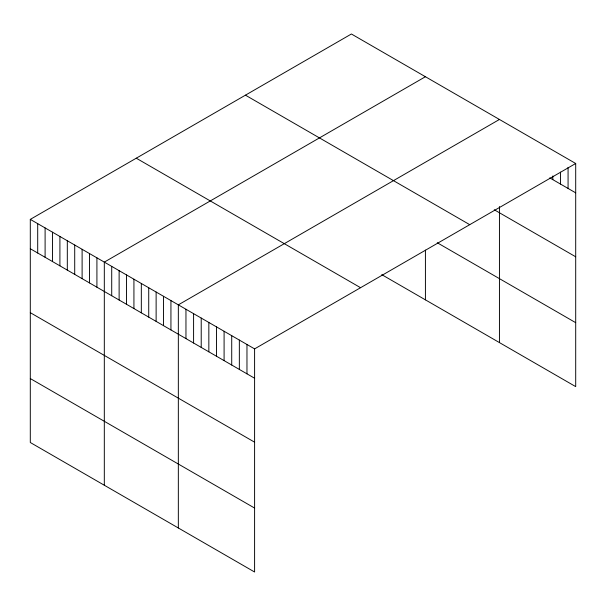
<?xml version="1.0" encoding="UTF-8"?>
<svg xmlns="http://www.w3.org/2000/svg" width="606" height="606" viewBox="0 0 606 606"><rect width="100%" height="100%" fill="white"/><g stroke="black" fill="none" stroke-linecap="round" stroke-linejoin="round"><path stroke-width="0.91" d="M30.3 219.38L254.596 348.882L254.596 572.003L30.3 442.509L30.3 219.38L351.404 33.997L575.7 163.491L575.7 386.62L381.75 274.639M425.42 76.727L104.315 262.118L104.315 485.239M499.442 119.465L178.338 304.848L178.338 527.977M254.596 348.882L575.7 163.491M549.771 177.876L575.7 192.844M494.261 209.774L575.7 256.792M245.438 95.172L469.733 224.667M437.267 242.748L575.7 322.672M136.267 158.204L360.562 287.698M30.3 248.74L254.596 378.235M30.3 312.681L254.596 442.175M30.3 378.561L254.596 508.063M568.072 167.347L568.072 188.443M560.452 172.119L560.452 184.042M552.823 175.967L552.823 179.641M499.442 206.548L499.442 342.587M425.42 250.119L425.42 299.856M246.968 344.473L246.968 373.834M239.347 340.072L239.347 369.433M231.719 335.671L231.719 365.024M224.091 331.27L224.091 360.623M216.463 326.861L216.463 356.222M208.843 322.46L208.843 351.821M201.215 318.059L201.215 347.412M193.587 313.658L193.587 343.011M185.959 309.257L185.959 338.61M170.937 300.576L170.937 329.929M163.529 296.304L163.529 325.657M156.128 292.031L156.128 321.385M148.728 287.759L148.728 317.112M141.327 283.487L141.327 312.84M133.926 279.207L133.926 308.568M126.525 274.935L126.525 304.295M119.124 270.662L119.124 300.015M111.716 266.39L111.716 295.743M96.915 257.845L96.915 287.199M89.514 253.573L89.514 282.926M82.113 249.293L82.113 278.654M74.712 245.021L74.712 274.382M67.311 240.749L67.311 270.102M59.911 236.476L59.911 265.829M52.502 232.204L52.502 261.557M45.102 227.932L45.102 257.285M37.701 223.659L37.701 253.013"/></g></svg>
